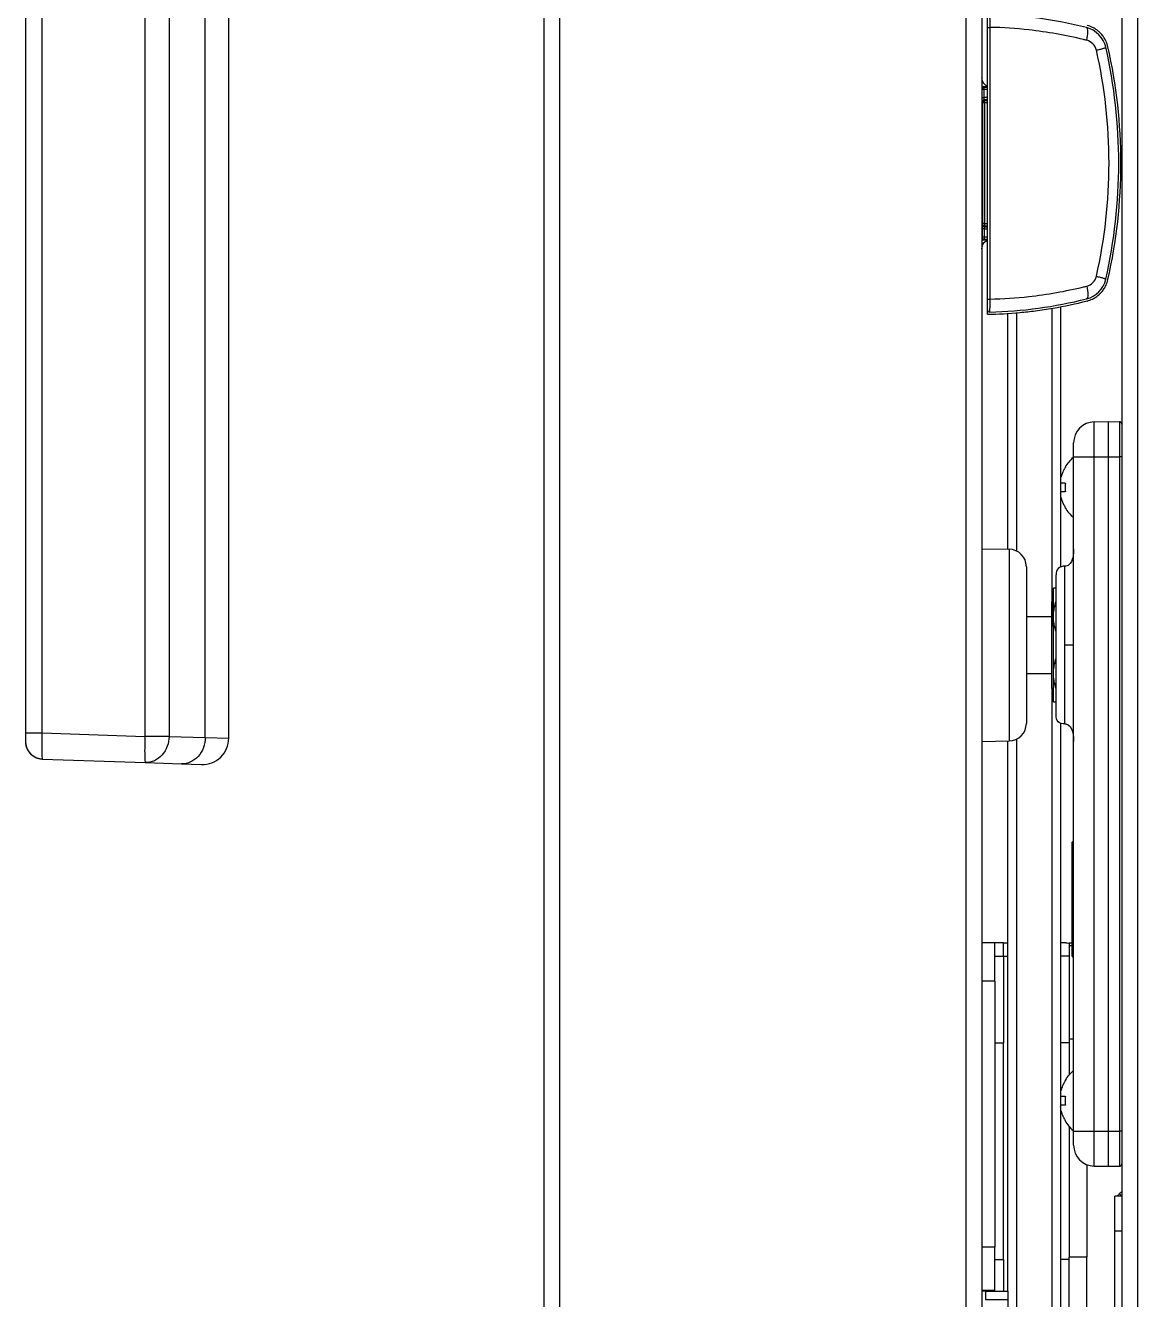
# Model space of a CAD drawing. Header units: millimetres. Extents: x 473 to 3963, y -1329 to 3488.
# Drawn here: x 472.7 to 599.7, y 1558.3 to 1703.7 of the extents above; entities that cross this region are included whole.
import ezdxf

# ---------------------------------------------------------------- set-up
doc = ezdxf.new("R2010")
doc.units = ezdxf.units.MM
doc.header["$LTSCALE"] = 392.37
doc.layers.get('0').update_dxf_attribs({"linetype": 'CONTINUOUS'})

msp = doc.modelspace()

# ---------------------------------------------------------------- linework, layer by layer
at = {"linetype": 'Continuous'}
for p, q in [((597.88, 2043.77), (597.88, 1570.07)), ((599.68, 2043.77), (599.68, 1400.77)), ((531.88, 2042.47), (531.88, 1493.47)), ((533.68, 2042.47), (533.68, 1493.47)), ((580.08, 2042.47), (580.08, 1493.47)), ((581.88, 2042.47), (581.88, 1493.47)), ((472.71, 1622.96), (472.71, 1746.16)), ((474.6, 1622.96), (474.6, 1746.16)), ((486.32, 1745.08), (486.32, 1622.55)), ((489.08, 1745.08), (489.08, 1622.55)), ((493.21, 1622.41), (493.21, 1743.36)), ((495.89, 1622.33), (495.89, 1743.41)), ((582.53, 1703.47), (582.53, 1704.71)), ((582.53, 1672.46), (582.53, 1703.47)), ((582.53, 1672.46), (582.53, 1703.47)), ((582.53, 1703.47), (582.84, 1703.47)), ((582.84, 1672.46), (582.84, 1703.47)), ((593.86, 1703.45), (593.86, 1703.45)), ((596.05, 1701.2), (596.05, 1701.2)), ((581.93, 1696.41), (581.88, 1696.47)), ((581.93, 1695.46), (581.93, 1696.41)), ((581.93, 1696.41), (582.18, 1696.41)), ((582.13, 1696.72), (582.18, 1696.72)), ((582.18, 1696.66), (582.13, 1696.72)), ((582.18, 1696.72), (582.53, 1696.72)), ((582.18, 1696.66), (582.53, 1696.66)), ((582.18, 1696.41), (582.18, 1696.66)), ((582.18, 1695.46), (582.18, 1696.41)), ((582.18, 1696.41), (582.53, 1696.41)), ((581.93, 1695.46), (582.18, 1695.46)), ((581.96, 1694.85), (581.93, 1694.96)), ((581.96, 1694.85), (581.96, 1681.08)), ((582.21, 1694.85), (581.96, 1694.85)), ((582.53, 1695.46), (582.18, 1695.46)), ((582.21, 1695.1), (582.18, 1695.21)), ((582.53, 1695.21), (582.18, 1695.21)), ((582.53, 1695.1), (582.21, 1695.1)), ((582.21, 1694.85), (582.21, 1695.1)), ((582.21, 1694.85), (582.21, 1681.08)), ((582.53, 1694.85), (582.21, 1694.85)), ((581.96, 1681.08), (581.93, 1680.97)), ((582.21, 1681.08), (581.96, 1681.08)), ((582.21, 1681.08), (582.21, 1680.83)), ((582.21, 1681.08), (582.53, 1681.08)), ((581.93, 1680.47), (581.93, 1679.52)), ((582.18, 1680.47), (581.93, 1680.47)), ((582.21, 1680.83), (582.18, 1680.72)), ((582.18, 1680.72), (582.53, 1680.72)), ((582.18, 1680.47), (582.53, 1680.47)), ((582.18, 1680.47), (582.18, 1679.52)), ((582.21, 1680.83), (582.53, 1680.83)), ((581.93, 1679.52), (581.88, 1679.47)), ((582.18, 1679.52), (581.93, 1679.52)), ((582.18, 1679.27), (582.13, 1679.22)), ((582.13, 1679.22), (582.18, 1679.22)), ((582.53, 1679.52), (582.18, 1679.52)), ((582.18, 1679.52), (582.18, 1679.27)), ((582.53, 1679.27), (582.18, 1679.27)), ((582.18, 1679.22), (582.53, 1679.22)), ((596.05, 1674.73), (596.05, 1674.73)), ((582.53, 1671.22), (582.53, 1672.46)), ((582.53, 1672.46), (582.84, 1672.46)), ((593.86, 1672.49), (593.86, 1672.49)), ((582.53, 1671.22), (582.53, 1671.22)), ((582.53, 1670.97), (582.53, 1671.22)), ((582.53, 1670.72), (582.53, 1670.97)), ((582.78, 1670.97), (582.78, 1670.97)), ((585.88, 1643.69), (585.88, 1670.9)), ((589.88, 1671.4), (589.88, 1637.92)), ((590.88, 1671.59), (590.88, 1651.97)), ((590.88, 1671.59), (590.88, 1651.97)), ((584.88, 1643.91), (584.88, 1670.84)), ((584.88, 1643.91), (584.88, 1670.84)), ((594.74, 1658.44), (596.38, 1658.47)), ((594.74, 1658.44), (596.38, 1658.47)), ((594.74, 1658.44), (596.38, 1658.47)), ((594.74, 1654.47), (594.74, 1658.44)), ((594.74, 1654.47), (594.74, 1658.44)), ((596.38, 1658.47), (597.63, 1658.44)), ((596.38, 1658.47), (597.63, 1658.44)), ((596.38, 1654.47), (596.38, 1658.47)), ((596.38, 1658.47), (597.63, 1658.44)), ((596.38, 1654.47), (596.38, 1658.47)), ((597.63, 1658.44), (597.63, 1656.68)), ((597.63, 1658.44), (597.63, 1656.68)), ((597.63, 1656.68), (597.63, 1656.46)), ((597.63, 1656.68), (597.63, 1656.46)), ((597.63, 1656.46), (597.63, 1654.47)), ((597.63, 1656.46), (597.63, 1654.47)), ((592.38, 1656.01), (592.38, 1656.04)), ((592.38, 1656.01), (592.38, 1656.04)), ((592.38, 1655.96), (592.38, 1656.01)), ((592.38, 1655.96), (592.38, 1656.01)), ((592.38, 1655.92), (592.38, 1655.96)), ((592.38, 1655.92), (592.38, 1655.96)), ((592.38, 1655.82), (592.38, 1655.92)), ((592.38, 1655.82), (592.38, 1655.92)), ((592.38, 1655.77), (592.38, 1655.82)), ((592.38, 1655.77), (592.38, 1655.82)), ((592.38, 1655.58), (592.38, 1655.77)), ((592.38, 1655.58), (592.38, 1655.77)), ((592.38, 1655.53), (592.38, 1655.58)), ((592.38, 1655.53), (592.38, 1655.58)), ((592.38, 1655.34), (592.38, 1655.53)), ((592.38, 1655.34), (592.38, 1655.53)), ((592.38, 1655.24), (592.38, 1655.34)), ((592.38, 1655.24), (592.38, 1655.34)), ((592.38, 1655.07), (592.38, 1655.24)), ((592.38, 1655.07), (592.38, 1655.24)), ((592.38, 1654.93), (592.38, 1655.07)), ((592.38, 1654.93), (592.38, 1655.07)), ((592.38, 1654.47), (592.38, 1654.93)), ((592.38, 1654.47), (592.38, 1654.93)), ((592.38, 1577.47), (592.38, 1654.47)), ((592.38, 1577.47), (592.38, 1654.47)), ((592.38, 1654.47), (594.38, 1654.47)), ((592.38, 1577.47), (592.38, 1654.47)), ((592.38, 1577.47), (592.38, 1654.47)), ((592.38, 1654.47), (594.38, 1654.47)), ((594.38, 1654.47), (594.74, 1654.47)), ((594.38, 1654.47), (594.74, 1654.47)), ((594.74, 1577.47), (594.74, 1654.47)), ((594.74, 1654.47), (596.38, 1654.47)), ((594.74, 1577.47), (594.74, 1654.47)), ((594.74, 1654.47), (596.38, 1654.47)), ((596.38, 1654.47), (597.63, 1654.47)), ((596.38, 1577.47), (596.38, 1654.47)), ((596.38, 1577.47), (596.38, 1654.47)), ((596.38, 1654.47), (597.63, 1654.47)), ((597.63, 1654.47), (597.63, 1577.47)), ((597.88, 1654.47), (597.63, 1654.47)), ((597.63, 1654.47), (597.63, 1577.47)), ((597.88, 1654.47), (597.63, 1654.47)), ((591.4, 1653.27), (591.4, 1653.27)), ((591.4, 1653.27), (591.43, 1653.27)), ((591.4, 1653.27), (591.4, 1653.27)), ((591.4, 1653.27), (591.43, 1653.27)), ((590.88, 1651.47), (591.43, 1651.47)), ((590.88, 1651.47), (591.43, 1651.47)), ((590.88, 1651.47), (590.88, 1650.47)), ((590.88, 1651.47), (590.88, 1650.47)), ((590.93, 1650.47), (590.88, 1650.47)), ((590.93, 1650.47), (590.88, 1650.47)), ((590.88, 1649.97), (590.88, 1641.87)), ((590.88, 1649.97), (590.88, 1641.87)), ((590.98, 1650.47), (590.93, 1650.47)), ((590.98, 1650.47), (590.93, 1650.47)), ((591.03, 1650.47), (590.98, 1650.47)), ((591.03, 1650.47), (590.98, 1650.47)), ((591.09, 1650.47), (591.03, 1650.47)), ((591.09, 1650.47), (591.03, 1650.47)), ((591.16, 1650.47), (591.09, 1650.47)), ((591.16, 1650.47), (591.09, 1650.47)), ((591.24, 1650.47), (591.16, 1650.47)), ((591.24, 1650.47), (591.16, 1650.47)), ((591.33, 1650.47), (591.24, 1650.47)), ((591.33, 1650.47), (591.24, 1650.47)), ((591.43, 1650.47), (591.33, 1650.47)), ((591.43, 1650.47), (591.33, 1650.47)), ((591.43, 1648.67), (591.4, 1648.67)), ((591.4, 1648.67), (591.4, 1648.67)), ((591.43, 1648.67), (591.4, 1648.67)), ((591.4, 1648.67), (591.4, 1648.67)), ((581.88, 1643.97), (585.01, 1643.91)), ((585.01, 1643.91), (585.01, 1633.77)), ((586.98, 1641.91), (586.98, 1636.62)), ((586.98, 1641.91), (586.98, 1636.62)), ((591.38, 1639.47), (591.38, 1641.97)), ((590.38, 1640.76), (590.38, 1640.97)), ((590.38, 1640.66), (590.38, 1640.97)), ((590.38, 1639.47), (590.38, 1640.76)), ((590.38, 1639.47), (590.38, 1640.66)), ((590.08, 1637.54), (590.08, 1639.47)), ((590.38, 1639.47), (590.08, 1639.47)), ((590.38, 1632.97), (590.38, 1639.47)), ((590.38, 1632.97), (590.38, 1639.47)), ((591.38, 1632.97), (591.38, 1639.47)), ((589.88, 1637.82), (589.88, 1637.92)), ((589.88, 1637.92), (589.89, 1637.91)), ((589.88, 1628.02), (589.88, 1637.82)), ((590.08, 1637.53), (590.08, 1637.54)), ((590.08, 1636.45), (590.08, 1637.53)), ((586.98, 1636.62), (586.98, 1636.29)), ((586.98, 1636.62), (586.98, 1636.29)), ((586.98, 1636.29), (586.98, 1636.26)), ((586.98, 1636.29), (586.98, 1636.26)), ((586.98, 1636.26), (586.98, 1635.22)), ((586.98, 1636.26), (586.98, 1632.97)), ((586.98, 1636.22), (589.88, 1636.22)), ((590.08, 1635.98), (590.08, 1636.45)), ((590.08, 1629.95), (590.08, 1635.98)), ((586.98, 1635.22), (586.98, 1633.47)), ((585.01, 1633.77), (585.01, 1632.97)), ((586.98, 1633.47), (586.98, 1632.97)), ((585.01, 1632.97), (585.01, 1632.16)), ((585.01, 1632.16), (585.01, 1622.02)), ((586.98, 1632.97), (586.98, 1629.67)), ((586.98, 1632.97), (586.98, 1629.67)), ((590.38, 1626.47), (590.38, 1632.97)), ((590.38, 1626.47), (590.38, 1632.97)), ((591.38, 1626.47), (591.38, 1632.97)), ((592.38, 1632.97), (591.38, 1632.97)), ((586.98, 1629.72), (589.88, 1629.72)), ((586.98, 1629.67), (586.98, 1629.64)), ((586.98, 1629.67), (586.98, 1629.64)), ((586.98, 1629.64), (586.98, 1624.04)), ((586.98, 1629.64), (586.98, 1629.32)), ((586.98, 1629.32), (586.98, 1624.11)), ((590.08, 1629.48), (590.08, 1629.95)), ((590.08, 1626.47), (590.08, 1629.48)), ((589.88, 1628.02), (589.88, 1551.97)), ((590.08, 1628.02), (589.88, 1628.02)), ((472.68, 1626.22), (472.68, 1622.96)), ((472.68, 1626.22), (472.68, 1622.96)), ((590.08, 1626.47), (590.38, 1626.47)), ((590.38, 1624.97), (590.38, 1626.47)), ((590.38, 1624.97), (590.38, 1626.47)), ((591.38, 1623.97), (591.38, 1626.47)), ((472.68, 1622.96), (472.68, 1621.96)), ((472.68, 1622.96), (472.68, 1621.96)), ((472.71, 1622.96), (474.6, 1622.96)), ((474.6, 1622.96), (486.32, 1622.55)), ((586.98, 1624.11), (586.98, 1624.02)), ((586.98, 1624.04), (586.98, 1624.02)), ((590.88, 1624.06), (590.88, 1581.97)), ((590.88, 1624.06), (590.88, 1581.97)), ((472.68, 1621.96), (472.68, 1621.96)), ((472.68, 1621.96), (472.68, 1621.96)), ((472.68, 1621.96), (472.68, 1621.96)), ((472.68, 1621.96), (472.7, 1621.96)), ((489.08, 1622.55), (486.32, 1622.55)), ((489.08, 1622.55), (493.21, 1622.41)), ((493.21, 1622.41), (495.89, 1622.33)), ((581.88, 1621.97), (585.01, 1622.02)), ((584.88, 1559.22), (584.88, 1622.02)), ((584.88, 1559.22), (584.88, 1622.02)), ((585.88, 1551.97), (585.88, 1622.24)), ((474.61, 1619.97), (474.61, 1619.97)), ((474.61, 1619.97), (474.61, 1619.97)), ((474.61, 1619.97), (474.61, 1619.97)), ((474.63, 1619.96), (486.37, 1619.55)), ((486.37, 1619.55), (490.51, 1619.41)), ((490.51, 1619.41), (492.79, 1619.33)), ((592.23, 1610.47), (592.23, 1610.44)), ((592.23, 1609.47), (592.23, 1610.47)), ((592.23, 1610.38), (592.23, 1610.47)), ((592.23, 1609.37), (592.23, 1610.38)), ((592.38, 1610.57), (592.33, 1610.57)), ((592.33, 1606.37), (592.33, 1610.57)), ((592.38, 1610.57), (592.33, 1610.57)), ((592.33, 1610.38), (592.33, 1610.57)), ((592.33, 1609.47), (592.33, 1610.38)), ((592.23, 1606.27), (592.23, 1609.47)), ((592.23, 1609.24), (592.23, 1609.37)), ((592.23, 1606.37), (592.23, 1609.24)), ((592.33, 1609.34), (592.33, 1609.47)), ((592.33, 1606.37), (592.33, 1609.34)), ((592.23, 1606.27), (592.23, 1606.37)), ((592.23, 1606.26), (592.23, 1606.27)), ((592.23, 1606.26), (592.23, 1606.27)), ((592.23, 1606.12), (592.23, 1606.26)), ((592.23, 1606.13), (592.23, 1606.26)), ((592.23, 1606.12), (592.23, 1606.13)), ((592.23, 1606.11), (592.23, 1606.12)), ((592.23, 1606.11), (592.23, 1606.12)), ((592.23, 1606.1), (592.23, 1606.11)), ((592.23, 1606.06), (592.23, 1606.11)), ((592.23, 1606.06), (592.23, 1606.1)), ((592.23, 1605.95), (592.23, 1606.06)), ((592.23, 1606.02), (592.23, 1606.06)), ((592.23, 1605.95), (592.23, 1606.02)), ((592.23, 1605.37), (592.23, 1605.95)), ((592.23, 1605.88), (592.23, 1605.95)), ((592.23, 1605.37), (592.23, 1605.88)), ((592.33, 1606.16), (592.33, 1606.37)), ((592.33, 1606.27), (592.33, 1606.37)), ((592.33, 1606.26), (592.33, 1606.27)), ((592.33, 1606.17), (592.33, 1606.26)), ((592.33, 1606.12), (592.33, 1606.17)), ((592.33, 1604.68), (592.33, 1606.16)), ((592.33, 1606.11), (592.33, 1606.12)), ((592.33, 1606.06), (592.33, 1606.11)), ((592.33, 1605.95), (592.33, 1606.06)), ((592.33, 1605.42), (592.33, 1605.95)), ((592.23, 1605.18), (592.23, 1605.37)), ((592.23, 1605.27), (592.23, 1605.37)), ((592.23, 1605.37), (592.23, 1605.37)), ((592.23, 1605.25), (592.23, 1605.27)), ((592.23, 1605.18), (592.23, 1605.25)), ((592.23, 1605.07), (592.23, 1605.18)), ((592.23, 1605.1), (592.23, 1605.18)), ((592.23, 1605.07), (592.23, 1605.1)), ((592.23, 1604.96), (592.23, 1605.07)), ((592.23, 1605), (592.23, 1605.07)), ((592.23, 1604.96), (592.23, 1605)), ((592.23, 1604.74), (592.23, 1604.96)), ((592.23, 1604.74), (592.23, 1604.96)), ((592.23, 1604.65), (592.23, 1604.74)), ((592.23, 1604.66), (592.23, 1604.74)), ((592.23, 1604.6), (592.23, 1604.66)), ((592.23, 1603.97), (592.23, 1604.65)), ((592.23, 1603.97), (592.23, 1604.6)), ((592.33, 1605.37), (592.33, 1605.42)), ((592.33, 1605.18), (592.33, 1605.37)), ((592.33, 1605.07), (592.33, 1605.18)), ((592.33, 1604.96), (592.33, 1605.07)), ((592.33, 1604.74), (592.33, 1604.96)), ((592.33, 1604.68), (592.33, 1604.74)), ((592.33, 1604.6), (592.33, 1604.68)), ((592.33, 1604.6), (592.33, 1604.68)), ((592.33, 1603.97), (592.33, 1604.6)), ((592.33, 1603.97), (592.33, 1604.6)), ((592.23, 1603.31), (592.23, 1603.97)), ((592.23, 1603.97), (592.33, 1603.97)), ((592.23, 1603.33), (592.23, 1603.97)), ((592.23, 1603.97), (592.33, 1603.97)), ((592.23, 1603.31), (592.23, 1603.33)), ((592.23, 1603.19), (592.23, 1603.31)), ((592.23, 1603.19), (592.23, 1603.31)), ((592.23, 1602.98), (592.23, 1603.19)), ((592.23, 1602.98), (592.23, 1603.19)), ((592.23, 1602.86), (592.23, 1602.98)), ((592.23, 1602.93), (592.23, 1602.98)), ((592.23, 1602.86), (592.23, 1602.93)), ((592.23, 1602.75), (592.23, 1602.86)), ((592.23, 1602.83), (592.23, 1602.86)), ((592.23, 1602.75), (592.23, 1602.83)), ((592.23, 1602.67), (592.23, 1602.75)), ((592.23, 1602.68), (592.23, 1602.75)), ((592.23, 1602.67), (592.23, 1602.68)), ((592.23, 1602.57), (592.23, 1602.67)), ((592.23, 1602.57), (592.23, 1602.67)), ((592.23, 1602.04), (592.23, 1602.57)), ((592.23, 1602.05), (592.23, 1602.57)), ((592.33, 1603.33), (592.33, 1603.97)), ((592.33, 1603.33), (592.33, 1603.97)), ((592.33, 1603.28), (592.33, 1603.33)), ((592.33, 1603.28), (592.33, 1603.33)), ((592.33, 1601.57), (592.33, 1603.28)), ((592.33, 1603.19), (592.33, 1603.28)), ((592.33, 1602.98), (592.33, 1603.19)), ((592.33, 1602.86), (592.33, 1602.98)), ((592.33, 1602.75), (592.33, 1602.86)), ((592.33, 1602.62), (592.33, 1602.75)), ((592.33, 1602.57), (592.33, 1602.62)), ((592.33, 1601.99), (592.33, 1602.57)), ((592.23, 1601.98), (592.23, 1602.05)), ((592.23, 1601.98), (592.23, 1602.04)), ((592.23, 1601.87), (592.23, 1601.98)), ((592.23, 1601.92), (592.23, 1601.98)), ((592.23, 1601.87), (592.23, 1601.92)), ((592.23, 1601.82), (592.23, 1601.87)), ((592.23, 1601.82), (592.23, 1601.87)), ((592.23, 1601.67), (592.23, 1601.82)), ((592.23, 1601.82), (592.23, 1601.82)), ((592.23, 1601.8), (592.23, 1601.82)), ((592.23, 1601.82), (592.23, 1601.82)), ((592.23, 1601.67), (592.23, 1601.8)), ((592.23, 1598.66), (592.23, 1601.67)), ((592.23, 1601.67), (592.23, 1601.67)), ((592.23, 1601.57), (592.23, 1601.67)), ((592.23, 1601.67), (592.23, 1601.67)), ((592.23, 1598.68), (592.23, 1601.57)), ((592.33, 1601.98), (592.33, 1601.99)), ((592.33, 1601.87), (592.33, 1601.98)), ((592.33, 1601.82), (592.33, 1601.87)), ((592.33, 1601.67), (592.33, 1601.82)), ((592.33, 1601.82), (592.33, 1601.82)), ((592.33, 1601.57), (592.33, 1601.67)), ((592.33, 1601.67), (592.33, 1601.67)), ((592.33, 1597.45), (592.33, 1601.57)), ((592.33, 1598.58), (592.33, 1601.57)), ((583.38, 1598.97), (581.88, 1598.97)), ((583.38, 1597.47), (583.38, 1598.97)), ((584.38, 1598.97), (583.38, 1598.97)), ((584.38, 1598.97), (584.88, 1598.97)), ((584.38, 1597.47), (584.38, 1598.97)), ((591.5, 1598.97), (590.88, 1598.97)), ((591.88, 1598.97), (592.23, 1598.97)), ((591.88, 1598.9), (591.88, 1598.68)), ((591.88, 1598.68), (591.88, 1597.47)), ((591.88, 1598.68), (592.23, 1598.68)), ((592.23, 1598.57), (592.23, 1598.68)), ((592.23, 1597.49), (592.23, 1598.66)), ((592.23, 1597.56), (592.23, 1598.57)), ((592.33, 1598.47), (592.33, 1598.58)), ((592.33, 1597.56), (592.33, 1598.47)), ((583.38, 1597.47), (584.38, 1597.47)), ((583.38, 1597.35), (583.38, 1597.47)), ((583.38, 1594.59), (583.38, 1597.35)), ((584.38, 1597.47), (584.88, 1597.47)), ((584.38, 1597.47), (584.38, 1587.58)), ((591.88, 1597.47), (590.88, 1597.47)), ((591.88, 1597.47), (591.88, 1587.97)), ((592.23, 1597.49), (592.23, 1597.56)), ((592.23, 1597.47), (592.23, 1597.49)), ((592.23, 1597.47), (592.23, 1597.49)), ((592.33, 1597.47), (592.33, 1597.56)), ((592.33, 1597.46), (592.33, 1597.47)), ((592.33, 1597.37), (592.33, 1597.46)), ((592.33, 1597.37), (592.33, 1597.45)), ((592.33, 1597.37), (592.38, 1597.37)), ((592.33, 1597.37), (592.38, 1597.37)), ((583.38, 1594.59), (581.88, 1594.59)), ((583.38, 1594.59), (583.38, 1587.58)), ((583.38, 1587.58), (584.38, 1587.58)), ((583.38, 1587.58), (583.38, 1565.97)), ((584.38, 1562.85), (584.38, 1587.58)), ((591.88, 1587.58), (590.88, 1587.58)), ((591.88, 1587.97), (591.88, 1587.58)), ((592.38, 1587.97), (591.88, 1587.97)), ((591.88, 1587.58), (591.88, 1583.89)), ((591.4, 1583.27), (591.4, 1583.27)), ((591.4, 1583.27), (591.43, 1583.27)), ((591.4, 1583.27), (591.4, 1583.27)), ((591.4, 1583.27), (591.43, 1583.27)), ((590.88, 1581.47), (591.43, 1581.47)), ((590.88, 1581.47), (591.43, 1581.47)), ((590.88, 1581.47), (590.88, 1580.47)), ((590.88, 1581.47), (590.88, 1580.47)), ((590.93, 1580.47), (590.88, 1580.47)), ((590.93, 1580.47), (590.88, 1580.47)), ((590.88, 1579.97), (590.88, 1552.97)), ((590.88, 1579.97), (590.88, 1552.97)), ((590.98, 1580.47), (590.93, 1580.47)), ((590.98, 1580.47), (590.93, 1580.47)), ((591.03, 1580.47), (590.98, 1580.47)), ((591.03, 1580.47), (590.98, 1580.47)), ((591.09, 1580.47), (591.03, 1580.47)), ((591.09, 1580.47), (591.03, 1580.47)), ((591.16, 1580.47), (591.09, 1580.47)), ((591.16, 1580.47), (591.09, 1580.47)), ((591.24, 1580.47), (591.16, 1580.47)), ((591.24, 1580.47), (591.16, 1580.47)), ((591.33, 1580.47), (591.24, 1580.47)), ((591.33, 1580.47), (591.24, 1580.47)), ((591.43, 1580.47), (591.33, 1580.47)), ((591.43, 1580.47), (591.33, 1580.47)), ((591.43, 1578.67), (591.4, 1578.67)), ((591.4, 1578.67), (591.4, 1578.67)), ((591.43, 1578.67), (591.4, 1578.67)), ((591.4, 1578.67), (591.4, 1578.67)), ((591.88, 1578.04), (591.88, 1563.12)), ((592.38, 1577.16), (592.38, 1577.47)), ((592.38, 1577.47), (594.38, 1577.47)), ((592.38, 1577.16), (592.38, 1577.47)), ((592.38, 1577.47), (594.38, 1577.47)), ((592.38, 1577), (592.38, 1577.16)), ((592.38, 1577), (592.38, 1577.16)), ((592.38, 1576.86), (592.38, 1577)), ((592.38, 1576.86), (592.38, 1577)), ((592.38, 1576.68), (592.38, 1576.86)), ((592.38, 1576.68), (592.38, 1576.86)), ((592.38, 1576.59), (592.38, 1576.68)), ((592.38, 1576.59), (592.38, 1576.68)), ((592.38, 1576.35), (592.38, 1576.59)), ((592.38, 1576.35), (592.38, 1576.59)), ((594.38, 1577.47), (594.74, 1577.47)), ((594.38, 1577.47), (594.74, 1577.47)), ((594.74, 1573.49), (594.74, 1577.47)), ((594.74, 1577.47), (596.38, 1577.47)), ((594.74, 1577.47), (596.38, 1577.47)), ((594.74, 1573.49), (594.74, 1577.47)), ((596.38, 1577.47), (597.63, 1577.47)), ((596.38, 1573.47), (596.38, 1577.47)), ((596.38, 1577.47), (597.63, 1577.47)), ((596.38, 1573.47), (596.38, 1577.47)), ((597.88, 1577.47), (597.63, 1577.47)), ((597.63, 1577.47), (597.63, 1575.47)), ((597.88, 1577.47), (597.63, 1577.47)), ((597.63, 1577.47), (597.63, 1575.47)), ((592.38, 1576.32), (592.38, 1576.35)), ((592.38, 1576.32), (592.38, 1576.35)), ((592.38, 1576.16), (592.38, 1576.32)), ((592.38, 1576.16), (592.38, 1576.32)), ((592.38, 1576.11), (592.38, 1576.16)), ((592.38, 1576.11), (592.38, 1576.16)), ((592.38, 1576.01), (592.38, 1576.11)), ((592.38, 1576.01), (592.38, 1576.11)), ((592.38, 1575.97), (592.38, 1576.01)), ((592.38, 1575.97), (592.38, 1576.01)), ((592.38, 1575.89), (592.38, 1575.97)), ((592.38, 1575.89), (592.38, 1575.97)), ((597.63, 1575.47), (597.63, 1575.26)), ((597.63, 1575.47), (597.63, 1575.26)), ((597.63, 1575.26), (597.63, 1573.49)), ((597.63, 1575.26), (597.63, 1573.49)), ((593.88, 1573.69), (593.88, 1563.12)), ((594.74, 1573.49), (596.38, 1573.47)), ((594.74, 1573.49), (596.38, 1573.47)), ((596.38, 1573.47), (597.63, 1573.49)), ((596.38, 1573.47), (597.63, 1573.49)), ((597.88, 1570.07), (597.08, 1570.07)), ((597.08, 1567.6), (597.08, 1570.07)), ((597.88, 1570.07), (597.6, 1570.34)), ((597.88, 1570.07), (597.88, 1566.07)), ((597.08, 1566.07), (597.08, 1567.6)), ((583.38, 1565.97), (583.38, 1564.24)), ((597.88, 1566.07), (597.08, 1566.07)), ((597.08, 1533.47), (597.08, 1566.07)), ((597.88, 1566.07), (597.88, 1492.67)), ((583.38, 1564.24), (581.88, 1564.24)), ((583.38, 1562.85), (583.38, 1564.24)), ((583.38, 1562.85), (584.38, 1562.85)), ((583.38, 1559.28), (583.38, 1562.85)), ((584.38, 1562.85), (584.38, 1559.22)), ((591.88, 1562.85), (590.88, 1562.85)), ((591.88, 1562.85), (591.88, 1563.12)), ((593.88, 1563.12), (591.88, 1563.12)), ((591.88, 1552.97), (591.88, 1562.85)), ((593.88, 1552.86), (593.88, 1563.12)), ((583.38, 1559.28), (581.88, 1559.28)), ((582.3, 1559.22), (584.86, 1559.22)), ((582.3, 1559.22), (582.3, 1558.27)), ((583.38, 1559.22), (583.38, 1559.28)), ((584.86, 1559.22), (584.86, 1558.27)), ((582.3, 1558.27), (584.86, 1558.27)), ((584.86, 1558.27), (584.95, 1552.97)), ((584.88, 1558.27), (584.86, 1558.27))]:
    msp.add_line(p, q, dxfattribs=at)
for points in [[(592.38, 1643.97), (592.37, 1643.55), (592.33, 1643.17), (592.26, 1642.83), (592.15, 1642.52), (591.99, 1642.26), (591.77, 1642.06), (591.5, 1641.97), (591.38, 1641.97)], [(590.08, 1637.53), (589.97, 1637.74), (589.89, 1637.91)], [(591.38, 1623.97), (591.5, 1623.96), (591.77, 1623.87), (591.99, 1623.68), (592.15, 1623.41), (592.26, 1623.11), (592.33, 1622.76), (592.37, 1622.38), (592.38, 1621.97)]]:
    msp.add_lwpolyline(points, dxfattribs=at)
for centre, radius, start, end in [((581.59, 1654.97), 50, 75.7977, 88.6349), ((581.98, 1654.95), 48.53, 83.739, 88.9806), ((581.97, 1654.92), 48.55, 76.2493, 83.7334), ((593.12, 1700.54), 3, 12.7421, 75.8002), ((593.12, 1700.54), 3.25, 64.1183, 75.7975), ((593.12, 1700.54), 3.25, 60.3894, 64.1183), ((593.12, 1700.54), 3.25, 52.3753, 60.3894), ((593.12, 1700.54), 3.25, 48.0562, 52.3753), ((593.12, 1700.54), 3.25, 40.4835, 48.0562), ((581.98, 1654.99), 48.49, 75.7975, 76.2454), ((593.51, 1700.54), 1.5, 12.7422, 75.7975), ((593.12, 1700.54), 3.25, 36.1644, 40.4835), ((593.12, 1700.54), 3.25, 28.1503, 36.1644), ((593.12, 1700.54), 3.25, 24.4214, 28.1503), ((593.12, 1700.54), 3.25, 12.7422, 24.4214), ((537.92, 1687.97), 58.5, 347.2578, 12.7422), ((537.53, 1687.97), 60, 347.2578, 12.7422), ((537.53, 1687.97), 60.25, 347.2578, 12.7422), ((582.18, 1696.41), 0.25, 90.0013, 179.9987), ((582.18, 1694.96), 0.25, 90.0012, 179.9906), ((582.21, 1694.85), 0.25, 90.0024, 179.9894), ((582.21, 1681.08), 0.25, 180.0106, 269.9976), ((582.18, 1680.97), 0.25, 180.0094, 269.9988), ((582.18, 1679.52), 0.25, 180.0013, 269.9987), ((581.97, 1721.01), 48.55, 276.2666, 283.7507), ((581.98, 1720.94), 48.49, 283.7546, 284.2025), ((593.12, 1675.39), 3, 284.2001, 347.2579), ((593.51, 1675.39), 1.5, 284.2025, 347.2578), ((593.12, 1675.39), 3.25, 323.8356, 331.8497), ((593.12, 1675.39), 3.25, 331.8497, 335.5786), ((593.12, 1675.39), 3.25, 335.5786, 347.2578), ((581.59, 1720.96), 50, 271.3651, 284.2023), ((581.98, 1720.98), 48.53, 271.0194, 276.261), ((593.12, 1675.39), 3.25, 284.2025, 295.8817), ((593.12, 1675.39), 3.25, 295.8817, 299.6106), ((593.12, 1675.39), 3.25, 299.6106, 307.6247), ((593.12, 1675.39), 3.25, 307.6247, 311.9438), ((593.12, 1675.39), 3.25, 311.9438, 319.5165), ((593.12, 1675.39), 3.25, 319.5165, 323.8356), ((582.78, 1671.22), 0.25, 180.0029, 271.3652), ((581.59, 1720.96), 50.25, 271.0717, 275.3123), ((581.59, 1720.96), 50.25, 275.3123, 277.3522), ((581.59, 1720.96), 50.25, 277.3522, 279.6642), ((581.59, 1720.96), 50.25, 279.6642, 284.2025), ((594.78, 1656.04), 2.4, 91, 180), ((594.78, 1656.04), 2.4, 91, 180), ((597.63, 1658.19), 0.25, 44.4995, 89), ((597.63, 1658.19), 0.25, 66.7495, 89), ((597.63, 1658.19), 0.25, 44.4995, 89), ((597.63, 1658.19), 0.25, 44.4995, 66.7495), ((597.63, 1658.19), 0.25, 35.6186, 44.4995), ((597.63, 1658.19), 0.25, 35.6162, 44.4995), ((597.63, 1658.19), 0.25, 35.6163, 44.4995), ((597.63, 1658.19), 0.25, 22.2492, 35.6186), ((597.63, 1658.19), 0.25, 22.2492, 35.6162), ((597.63, 1658.19), 0.25, 22.2492, 35.6163), ((597.63, 1658.19), 0.25, 0, 22.2492), ((597.63, 1658.19), 0.25, 0, 22.2492), ((597.63, 1658.19), 0.25, 0, 22.2492), ((595.5, 1650.77), 4.8, 131.4237, 148.4026), ((595.5, 1650.77), 4.8, 131.4237, 148.4026), ((595.5, 1650.77), 4.8, 130.6007, 131.4237), ((595.5, 1650.77), 4.8, 130.6007, 131.4237), ((595.37, 1650.82), 4.64, 163.6036, 165.6824), ((595.37, 1650.82), 4.64, 163.6036, 165.6824), ((595.41, 1650.81), 4.67, 162.6228, 163.6051), ((595.41, 1650.81), 4.67, 162.6228, 163.6051), ((595.42, 1650.81), 4.68, 161.535, 162.6227), ((595.42, 1650.81), 4.68, 161.535, 162.6227), ((595.44, 1650.8), 4.7, 159.4813, 161.5344), ((595.44, 1650.8), 4.7, 159.4813, 161.5344), ((595.45, 1650.8), 4.72, 158.9977, 159.4819), ((595.45, 1650.8), 4.72, 158.9977, 159.4819), ((595.46, 1650.79), 4.72, 157.4524, 158.9975), ((595.46, 1650.79), 4.72, 157.4524, 158.9975), ((595.46, 1650.79), 4.73, 156.6826, 157.4526), ((595.46, 1650.79), 4.73, 156.6826, 157.4526), ((595.47, 1650.79), 4.73, 155.4278, 156.6825), ((595.47, 1650.79), 4.73, 155.4278, 156.6825), ((595.47, 1650.79), 4.74, 154.4598, 155.4278), ((595.47, 1650.79), 4.74, 154.4598, 155.4278), ((595.48, 1650.78), 4.74, 153.3188, 154.4598), ((595.48, 1650.78), 4.74, 153.3188, 154.4598), ((595.48, 1650.78), 4.75, 151.9926, 153.3187), ((595.48, 1650.78), 4.75, 151.9926, 153.3187), ((595.48, 1650.78), 4.75, 151.0316, 151.9926), ((595.48, 1650.78), 4.75, 151.0316, 151.9926), ((595.48, 1650.78), 4.75, 148.6675, 151.0313), ((595.48, 1650.78), 4.75, 148.6675, 151.0313), ((595.5, 1650.77), 4.8, 148.4026, 148.5421), ((595.5, 1650.77), 4.8, 148.4026, 148.5421), ((595.49, 1650.78), 4.75, 148.4659, 148.6675), ((595.49, 1650.78), 4.75, 148.4659, 148.6675), ((592.87, 1651.71), 2.01, 172.7256, 174.8598), ((592.87, 1651.71), 2.01, 172.7256, 174.8598), ((592.85, 1651.71), 1.98, 174.8627, 175.7144), ((592.85, 1651.71), 1.98, 174.8627, 175.7144), ((592.84, 1651.71), 1.97, 175.714, 176.9766), ((592.84, 1651.71), 1.97, 175.714, 176.9766), ((592.83, 1651.72), 1.96, 176.9771, 178.0037), ((592.83, 1651.72), 1.96, 176.9771, 178.0037), ((592.82, 1651.72), 1.95, 178.0037, 179.0738), ((592.82, 1651.72), 1.95, 178.0037, 179.0738), ((592.82, 1651.72), 1.95, 179.0741, 180.1995), ((592.82, 1651.72), 1.95, 179.0741, 180.1995), ((592.82, 1651.72), 1.95, 180.1995, 181.1541), ((592.82, 1651.72), 1.95, 180.1995, 181.1541), ((592.82, 1651.72), 1.95, 181.1545, 182.3767), ((592.82, 1651.72), 1.95, 181.1545, 182.3767), ((592.83, 1651.72), 1.96, 182.3765, 183.2159), ((592.83, 1651.72), 1.96, 182.3765, 183.2159), ((592.84, 1651.72), 1.97, 183.2167, 184.6016), ((592.84, 1651.72), 1.97, 183.2167, 184.6016), ((592.85, 1651.72), 1.98, 184.6009, 185.2558), ((592.85, 1651.72), 1.98, 184.6009, 185.2558), ((592.87, 1651.72), 2.01, 185.2585, 187.2741), ((592.87, 1651.72), 2.01, 185.2585, 187.2741), ((595.19, 1650.96), 3.79, 172.4013, 179.9911), ((595.19, 1650.96), 3.79, 172.4013, 179.9911), ((595.19, 1650.97), 3.79, 180.0089, 187.5987), ((595.19, 1650.97), 3.79, 180.0089, 187.5987), ((592.87, 1650.21), 2.01, 172.7259, 174.7415), ((592.87, 1650.21), 2.01, 172.7259, 174.7415), ((592.85, 1650.21), 1.98, 174.7442, 175.3991), ((592.85, 1650.21), 1.98, 174.7442, 175.3991), ((592.84, 1650.21), 1.97, 175.3984, 176.7833), ((592.84, 1650.21), 1.97, 175.3984, 176.7833), ((592.83, 1650.22), 1.96, 176.7841, 177.6235), ((592.83, 1650.22), 1.96, 176.7841, 177.6235), ((592.82, 1650.22), 1.96, 177.6234, 178.8455), ((592.82, 1650.22), 1.96, 177.6234, 178.8455), ((592.82, 1650.22), 1.95, 178.8459, 179.8005), ((592.82, 1650.22), 1.95, 178.8459, 179.8005), ((592.82, 1650.22), 1.95, 179.8006, 180.9258), ((592.82, 1650.22), 1.95, 179.8006, 180.9258), ((592.82, 1650.22), 1.95, 180.9261, 181.9964), ((592.82, 1650.22), 1.95, 180.9261, 181.9964), ((592.83, 1650.22), 1.96, 181.9964, 183.0228), ((592.83, 1650.22), 1.96, 181.9964, 183.0228), ((592.84, 1650.22), 1.97, 183.0233, 184.286), ((592.84, 1650.22), 1.97, 183.0233, 184.286), ((592.85, 1650.22), 1.98, 184.2856, 185.1372), ((592.85, 1650.22), 1.98, 184.2856, 185.1372), ((592.87, 1650.22), 2.01, 185.1401, 187.2744), ((592.87, 1650.22), 2.01, 185.1401, 187.2744), ((595.37, 1651.11), 4.64, 194.3176, 196.3964), ((595.37, 1651.11), 4.64, 194.3176, 196.3964), ((595.41, 1651.12), 4.67, 196.3949, 197.3772), ((595.41, 1651.12), 4.67, 196.3949, 197.3772), ((595.42, 1651.13), 4.68, 197.3773, 198.465), ((595.42, 1651.13), 4.68, 197.3773, 198.465), ((595.44, 1651.13), 4.7, 198.4656, 200.5187), ((595.44, 1651.13), 4.7, 198.4656, 200.5187), ((595.45, 1651.14), 4.72, 200.5181, 201.0023), ((595.45, 1651.14), 4.72, 200.5181, 201.0023), ((595.46, 1651.14), 4.72, 201.0025, 202.5476), ((595.46, 1651.14), 4.72, 201.0025, 202.5476), ((595.46, 1651.14), 4.73, 202.5474, 203.3174), ((595.46, 1651.14), 4.73, 202.5474, 203.3174), ((595.47, 1651.14), 4.73, 203.3175, 204.5722), ((595.47, 1651.14), 4.73, 203.3175, 204.5722), ((595.47, 1651.15), 4.74, 204.5722, 205.5402), ((595.47, 1651.15), 4.74, 204.5722, 205.5402), ((595.48, 1651.15), 4.74, 205.5402, 206.6812), ((595.48, 1651.15), 4.74, 205.5402, 206.6812), ((595.48, 1651.15), 4.75, 206.6813, 208.0074), ((595.48, 1651.15), 4.75, 206.6813, 208.0074), ((595.48, 1651.15), 4.75, 208.0074, 208.9684), ((595.48, 1651.15), 4.75, 208.0074, 208.9684), ((595.48, 1651.15), 4.75, 208.9687, 211.3325), ((595.48, 1651.15), 4.75, 208.9687, 211.3325), ((595.5, 1651.16), 4.8, 211.4579, 211.5974), ((595.5, 1651.16), 4.8, 211.4579, 211.5974), ((595.5, 1651.16), 4.8, 211.5974, 229.3993), ((595.5, 1651.16), 4.8, 211.5974, 229.3993), ((595.49, 1651.15), 4.75, 211.3325, 211.5341), ((595.49, 1651.15), 4.75, 211.3325, 211.5341), ((584.98, 1641.91), 2, 0, 89), ((385.97, 1627.79), 204.22, 1.8826, 2.3008), ((584.98, 1624.02), 2, 271, 360), ((474.68, 1621.96), 2, 180, 187.844), ((474.69, 1621.97), 2.01, 180.0444, 193.2585), ((474.7, 1621.96), 2, 180.006, 267.9939), ((474.68, 1621.96), 2, 187.844, 193.3079), ((474.68, 1621.96), 2, 193.3079, 200.6157), ((474.67, 1621.96), 1.99, 193.256, 200.6188), ((492.89, 1622.33), 3, 268, 360), ((474.68, 1621.96), 2, 200.6157, 210.4631), ((474.68, 1621.97), 2, 200.6405, 210.4294), ((474.68, 1621.96), 2, 210.4631, 217.7108), ((474.68, 1621.96), 2, 210.4373, 217.7349), ((474.68, 1621.96), 2, 217.7108, 227.6652), ((474.69, 1621.97), 2.01, 217.7535, 227.6159), ((474.68, 1621.96), 2, 227.6652, 234.7989), ((474.68, 1621.96), 2, 227.6188, 234.7885), ((474.68, 1621.96), 2, 234.7989, 244.9649), ((474.68, 1621.97), 2, 234.8108, 244.9305), ((474.68, 1621.96), 2, 244.9649, 249.8157), ((474.68, 1621.96), 1.99, 244.9366, 251.8963), ((474.68, 1621.96), 2, 249.8157, 251.8799), ((474.68, 1621.96), 2, 251.8799, 268), ((474.68, 1621.98), 2.01, 251.9269, 267.9441), ((592.33, 1610.47), 0.1, 149.1833, 180), ((592.33, 1610.47), 0.1, 149.1833, 180), ((592.33, 1610.47), 0.1, 90, 149.1833), ((592.33, 1610.47), 0.1, 90, 149.1833), ((592.33, 1597.47), 0.1, 180, 270), ((592.33, 1597.47), 0.1, 180, 270), ((595.5, 1580.77), 4.8, 130.6007, 148.4026), ((595.5, 1580.77), 4.8, 130.6007, 148.4026), ((595.41, 1580.81), 4.67, 162.6228, 163.6051), ((595.41, 1580.81), 4.67, 162.6228, 163.6051), ((595.42, 1580.81), 4.68, 161.535, 162.6227), ((595.42, 1580.81), 4.68, 161.535, 162.6227), ((595.44, 1580.8), 4.7, 159.4813, 161.5344), ((595.44, 1580.8), 4.7, 159.4813, 161.5344), ((595.45, 1580.8), 4.72, 158.9977, 159.4819), ((595.45, 1580.8), 4.72, 158.9977, 159.4819), ((595.46, 1580.79), 4.72, 157.4524, 158.9975), ((595.46, 1580.79), 4.72, 157.4524, 158.9975), ((595.46, 1580.79), 4.73, 156.6826, 157.4526), ((595.46, 1580.79), 4.73, 156.6826, 157.4526), ((595.47, 1580.79), 4.73, 155.4278, 156.6825), ((595.47, 1580.79), 4.73, 155.4278, 156.6825), ((595.47, 1580.79), 4.74, 154.4598, 155.4278), ((595.47, 1580.79), 4.74, 154.4598, 155.4278), ((595.48, 1580.78), 4.74, 153.3188, 154.4598), ((595.48, 1580.78), 4.74, 153.3188, 154.4598), ((595.48, 1580.78), 4.75, 151.9926, 153.3187), ((595.48, 1580.78), 4.75, 151.9926, 153.3187), ((595.48, 1580.78), 4.75, 151.0316, 151.9926), ((595.48, 1580.78), 4.75, 151.0316, 151.9926), ((595.48, 1580.78), 4.75, 148.6675, 151.0313), ((595.48, 1580.78), 4.75, 148.6675, 151.0313), ((595.5, 1580.77), 4.8, 148.4026, 148.5421), ((595.5, 1580.77), 4.8, 148.4026, 148.5421), ((595.49, 1580.78), 4.75, 148.4659, 148.6675), ((595.49, 1580.78), 4.75, 148.4659, 148.6675), ((592.87, 1581.71), 2.01, 172.7256, 174.8598), ((592.87, 1581.71), 2.01, 172.7256, 174.8598), ((592.85, 1581.71), 1.98, 174.8627, 175.7144), ((592.85, 1581.71), 1.98, 174.8627, 175.7144), ((592.84, 1581.71), 1.97, 175.714, 176.9766), ((592.84, 1581.71), 1.97, 175.714, 176.9766), ((592.83, 1581.72), 1.96, 176.9771, 178.0037), ((592.83, 1581.72), 1.96, 176.9771, 178.0037), ((592.82, 1581.72), 1.95, 178.0037, 179.0738), ((592.82, 1581.72), 1.95, 178.0037, 179.0738), ((592.82, 1581.72), 1.95, 179.0741, 180.1995), ((592.82, 1581.72), 1.95, 179.0741, 180.1995), ((592.82, 1581.72), 1.95, 180.1995, 181.1541), ((592.82, 1581.72), 1.95, 180.1995, 181.1541), ((592.82, 1581.72), 1.95, 181.1545, 182.3767), ((592.82, 1581.72), 1.95, 181.1545, 182.3767), ((592.83, 1581.72), 1.96, 182.3765, 183.2159), ((592.83, 1581.72), 1.96, 182.3765, 183.2159), ((592.84, 1581.72), 1.97, 183.2167, 184.6016), ((592.84, 1581.72), 1.97, 183.2167, 184.6016), ((592.85, 1581.72), 1.98, 184.6009, 185.2558), ((592.85, 1581.72), 1.98, 184.6009, 185.2558), ((592.87, 1581.72), 2.01, 185.2585, 187.2741), ((592.87, 1581.72), 2.01, 185.2585, 187.2741), ((595.37, 1580.82), 4.64, 163.6036, 165.6824), ((595.37, 1580.82), 4.64, 163.6036, 165.6824), ((595.19, 1580.96), 3.79, 172.4013, 179.9911), ((595.19, 1580.96), 3.79, 172.4013, 179.9911), ((595.19, 1580.97), 3.79, 180.0089, 187.5987), ((595.19, 1580.97), 3.79, 180.0089, 187.5987), ((592.87, 1580.21), 2.01, 172.7259, 174.7415), ((592.87, 1580.21), 2.01, 172.7259, 174.7415), ((592.85, 1580.21), 1.98, 174.7442, 175.3991), ((592.85, 1580.21), 1.98, 174.7442, 175.3991), ((592.84, 1580.21), 1.97, 175.3984, 176.7833), ((592.84, 1580.21), 1.97, 175.3984, 176.7833), ((592.83, 1580.22), 1.96, 176.7841, 177.6235), ((592.83, 1580.22), 1.96, 176.7841, 177.6235), ((592.82, 1580.22), 1.96, 177.6234, 178.8455), ((592.82, 1580.22), 1.96, 177.6234, 178.8455), ((592.82, 1580.22), 1.95, 178.8459, 179.8005), ((592.82, 1580.22), 1.95, 178.8459, 179.8005), ((592.82, 1580.22), 1.95, 179.8006, 180.9258), ((592.82, 1580.22), 1.95, 179.8006, 180.9258), ((592.82, 1580.22), 1.95, 180.9261, 181.9964), ((592.82, 1580.22), 1.95, 180.9261, 181.9964), ((592.83, 1580.22), 1.96, 181.9964, 183.0228), ((592.83, 1580.22), 1.96, 181.9964, 183.0228), ((592.84, 1580.22), 1.97, 183.0233, 184.286), ((592.84, 1580.22), 1.97, 183.0233, 184.286), ((592.85, 1580.22), 1.98, 184.2856, 185.1372), ((592.85, 1580.22), 1.98, 184.2856, 185.1372), ((592.87, 1580.22), 2.01, 185.1401, 187.2744), ((592.87, 1580.22), 2.01, 185.1401, 187.2744), ((595.37, 1581.11), 4.64, 194.3176, 196.3964), ((595.37, 1581.11), 4.64, 194.3176, 196.3964), ((595.41, 1581.12), 4.67, 196.3949, 197.3772), ((595.41, 1581.12), 4.67, 196.3949, 197.3772), ((595.42, 1581.13), 4.68, 197.3773, 198.465), ((595.42, 1581.13), 4.68, 197.3773, 198.465), ((595.44, 1581.13), 4.7, 198.4656, 200.5187), ((595.44, 1581.13), 4.7, 198.4656, 200.5187), ((595.45, 1581.14), 4.72, 200.5181, 201.0023), ((595.45, 1581.14), 4.72, 200.5181, 201.0023), ((595.46, 1581.14), 4.72, 201.0025, 202.5476), ((595.46, 1581.14), 4.72, 201.0025, 202.5476), ((595.46, 1581.14), 4.73, 202.5474, 203.3174), ((595.46, 1581.14), 4.73, 202.5474, 203.3174), ((595.47, 1581.14), 4.73, 203.3175, 204.5722), ((595.47, 1581.14), 4.73, 203.3175, 204.5722), ((595.47, 1581.15), 4.74, 204.5722, 205.5402), ((595.47, 1581.15), 4.74, 204.5722, 205.5402), ((595.48, 1581.15), 4.74, 205.5402, 206.6812), ((595.48, 1581.15), 4.74, 205.5402, 206.6812), ((595.48, 1581.15), 4.75, 206.6813, 208.0074), ((595.48, 1581.15), 4.75, 206.6813, 208.0074), ((595.48, 1581.15), 4.75, 208.0074, 208.9684), ((595.48, 1581.15), 4.75, 208.0074, 208.9684), ((595.48, 1581.15), 4.75, 208.9687, 211.3325), ((595.48, 1581.15), 4.75, 208.9687, 211.3325), ((595.5, 1581.16), 4.8, 211.4579, 211.5974), ((595.5, 1581.16), 4.8, 211.4579, 211.5974), ((595.5, 1581.16), 4.8, 211.5974, 228.5763), ((595.5, 1581.16), 4.8, 211.5974, 228.5763), ((595.49, 1581.15), 4.75, 211.3325, 211.5341), ((595.49, 1581.15), 4.75, 211.3325, 211.5341), ((595.5, 1581.16), 4.8, 228.5763, 229.3993), ((595.5, 1581.16), 4.8, 228.5763, 229.3993), ((594.78, 1575.89), 2.4, 180, 269), ((594.78, 1575.89), 2.4, 180, 269), ((597.63, 1573.74), 0.25, 271, 293.25), ((597.63, 1573.74), 0.25, 271, 293.2502), ((597.63, 1573.74), 0.25, 271, 293.25), ((597.63, 1573.74), 0.25, 293.25, 315.5005), ((597.63, 1573.74), 0.25, 293.2502, 315.5005), ((597.63, 1573.74), 0.25, 293.25, 315.5005), ((597.63, 1573.74), 0.25, 315.5005, 324.3696), ((597.63, 1573.74), 0.25, 315.5005, 324.3696), ((597.63, 1573.74), 0.25, 315.5005, 324.3696), ((597.63, 1573.74), 0.25, 324.3696, 337.7508), ((597.63, 1573.74), 0.25, 324.3696, 337.7508), ((597.63, 1573.74), 0.25, 324.3696, 337.7508), ((597.63, 1573.74), 0.25, 337.7508, 360), ((597.63, 1573.74), 0.25, 337.7508, 360), ((597.63, 1573.74), 0.25, 337.7508, 360), ((598.88, 1569.07), 1.8, 124.3303, 135), ((598.88, 1569.07), 1.8, 135, 145.6697), ((582.3, 1556.22), 3, 90, 98.2031), ((582.3, 1556.22), 3, 90, 98.2031), ((584.86, 1558.22), 1, 88.7057, 90)]:
    msp.add_arc(centre, radius, start, end, dxfattribs=at)
for centre, major_axis, ratio, start_param, end_param in [((582.88, 1697.72), (0.07, 1.01), 0.992509, -4.6409, -3.428804), ((582.13, 1696.47), (-0.177, 0.177), 0.999981, -0.785389, 0.785389), ((582.13, 1679.47), (0.177, 0.177), 0.999981, -3.926981, -2.356204), ((582.88, 1678.21), (-0.07, 1.01), 0.992509, 0.287211, 1.499307)]:
    msp.add_ellipse(centre, major_axis=major_axis, ratio=ratio, start_param=start_param, end_param=end_param, dxfattribs=at)
for points, knots in [([(582.84, 1703.47), (582.84, 1703.66), (582.84, 1703.94), (582.83, 1704.29), (582.83, 1704.52), (582.82, 1704.69), (582.81, 1704.84), (582.8, 1704.9), (582.79, 1704.96), (582.78, 1704.96)], [0, 0, 0, 0, 0.385478, 0.558586, 0.709398, 0.832396, 0.923374, 0.979517, 1, 1, 1, 1]), ([(593.88, 1701.99), (593.96, 1702.32), (594.02, 1702.77), (594.01, 1703.25), (593.92, 1703.43), (593.86, 1703.45)], [0, 0, 0, 0, 0.668836, 0.884149, 1, 1, 1, 1]), ([(594.98, 1700.87), (595.12, 1700.9), (595.38, 1700.97), (595.69, 1701.05), (595.87, 1701.11), (595.97, 1701.15), (596.02, 1701.17), (596.05, 1701.19), (596.05, 1701.2)], [0, 0, 0, 0, 0.397155, 0.71612, 0.83532, 0.923268, 0.977969, 1, 1, 1, 1]), ([(581.93, 1694.96), (581.93, 1694.97), (581.93, 1695.03), (581.92, 1695.19), (581.93, 1695.34), (581.93, 1695.46)], [0, 0, 0, 0, 0.081108, 0.299033, 1, 1, 1, 1]), ([(582.18, 1695.21), (582.18, 1695.22), (582.18, 1695.24), (582.17, 1695.33), (582.18, 1695.4), (582.18, 1695.46)], [0, 0, 0, 0, 0.081151, 0.299084, 1, 1, 1, 1]), ([(581.93, 1680.97), (581.93, 1680.96), (581.93, 1680.91), (581.92, 1680.74), (581.93, 1680.59), (581.93, 1680.47)], [0, 0, 0, 0, 0.0811, 0.299028, 1, 1, 1, 1]), ([(582.18, 1680.72), (582.18, 1680.71), (582.18, 1680.69), (582.17, 1680.61), (582.18, 1680.53), (582.18, 1680.47)], [0, 0, 0, 0, 0.081125, 0.299057, 1, 1, 1, 1]), ([(593.88, 1673.94), (593.96, 1673.61), (594.02, 1673.16), (594.01, 1672.68), (593.92, 1672.5), (593.86, 1672.49)], [0, 0, 0, 0, 0.668836, 0.884149, 1, 1, 1, 1]), ([(594.98, 1675.06), (595.12, 1675.03), (595.38, 1674.96), (595.69, 1674.88), (595.87, 1674.82), (595.97, 1674.78), (596.02, 1674.76), (596.05, 1674.74), (596.05, 1674.73)], [0, 0, 0, 0, 0.397154, 0.716119, 0.835319, 0.923267, 0.977968, 1, 1, 1, 1]), ([(582.78, 1670.97), (582.79, 1670.97), (582.8, 1671.03), (582.81, 1671.09), (582.82, 1671.24), (582.83, 1671.42), (582.83, 1671.64), (582.84, 1671.99), (582.84, 1672.27), (582.84, 1672.46)], [0, 0, 0, 0, 0.020483, 0.076626, 0.167604, 0.290602, 0.441414, 0.614522, 1, 1, 1, 1]), ([(589.89, 1637.91), (589.89, 1637.9), (589.9, 1637.88), (589.9, 1637.86), (589.91, 1637.84)], [0, 0, 0, 0, 0.168633, 1, 1, 1, 1]), ([(589.91, 1637.84), (589.92, 1637.76), (589.94, 1637.54), (589.98, 1636.92), (590.01, 1636.39), (590.02, 1635.98)], [0, 0, 0, 0, 0.132238, 0.348134, 1, 1, 1, 1]), ([(472.7, 1621.96), (472.71, 1621.96), (472.7, 1622), (472.71, 1622.05), (472.7, 1622.14), (472.71, 1622.32), (472.7, 1622.6), (472.71, 1622.83), (472.71, 1622.96)], [0, 0, 0, 0, 0.019166, 0.075985, 0.168302, 0.292611, 0.617108, 1, 1, 1, 1]), ([(474.61, 1620.04), (474.57, 1620.39), (474.59, 1621.37), (474.59, 1622.34), (474.6, 1622.96)], [0, 0, 0, 0, 0.360792, 1, 1, 1, 1]), ([(486.32, 1622.55), (486.31, 1622.17), (486.29, 1621.47), (486.29, 1620.63), (486.3, 1620.1), (486.31, 1619.81), (486.34, 1619.67), (486.35, 1619.56), (486.37, 1619.55)], [0, 0, 0, 0, 0.381229, 0.704408, 0.828448, 0.920858, 0.978338, 1, 1, 1, 1]), ([(489.08, 1622.55), (489.07, 1621.79), (488.57, 1620.26), (487.07, 1619.53), (486.37, 1619.55)], [0, 0, 0, 0, 0.525641, 1, 1, 1, 1]), ([(493.21, 1622.41), (493.21, 1621.64), (492.71, 1620.11), (491.2, 1619.39), (490.51, 1619.41)], [0, 0, 0, 0, 0.525635, 1, 1, 1, 1]), ([(474.63, 1619.96), (474.63, 1619.96), (474.62, 1620), (474.62, 1620.02), (474.61, 1620.04)], [0, 0, 0, 0, 0.278421, 1, 1, 1, 1]), ([(591.5, 1598.97), (591.59, 1598.97), (591.69, 1598.97), (591.88, 1598.94), (591.88, 1598.9)], [0, 0, 0, 0, 0.716535, 1, 1, 1, 1])]:
    msp.add_open_spline(points, degree=3, knots=knots, dxfattribs=at)
for points in [[(591.38, 1641.97), (591.11, 1641.97), (590.51, 1641.83), (590.38, 1641.23), (590.38, 1640.97)], [(590.08, 1636.45), (590.1, 1636.96), (590.21, 1637.47), (590.38, 1637.96)], [(590.38, 1634.48), (590.21, 1634.96), (590.1, 1635.47), (590.08, 1635.98)], [(590.08, 1629.95), (590.1, 1630.46), (590.21, 1630.97), (590.38, 1631.46)], [(590.38, 1627.98), (590.21, 1628.46), (590.1, 1628.97), (590.08, 1629.48)], [(591.38, 1623.97), (591.11, 1623.97), (590.51, 1624.1), (590.38, 1624.7), (590.38, 1624.97)]]:
    msp.add_open_spline(points, degree=3, dxfattribs=at)

doc.saveas('drawing.dxf')
